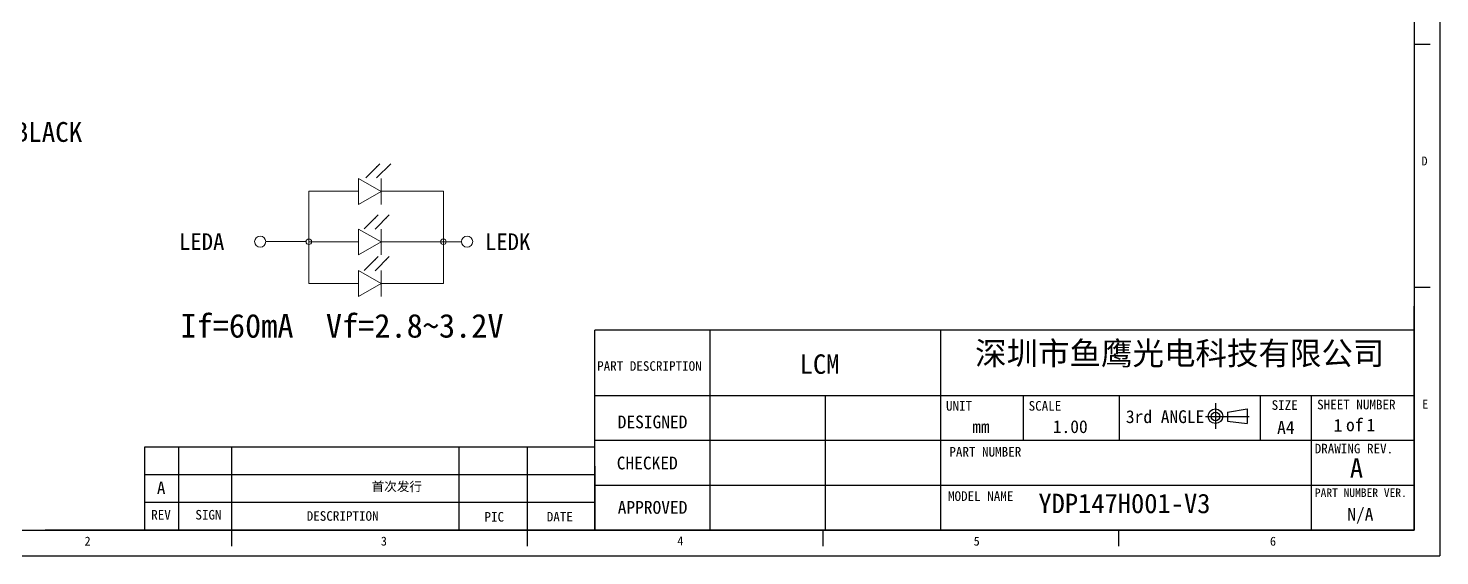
# Model space of a CAD drawing. Header units: inches. Extents: x 3998 to 4235, y -1783 to -1623.
# Drawn here: x 4082.4 to 4234.6, y -1783.4 to -1726.5 of the extents above; entities that cross this region are included whole.
import ezdxf
from ezdxf.enums import TextEntityAlignment as Align

# ---------------------------------------------------------------- set-up
doc = ezdxf.new("R2010")
doc.units = ezdxf.units.IN
doc.header["$LTSCALE"] = 0.2
doc.header["$MEASUREMENT"] = 0
doc.layers.add('DIM（标注）', color=3, linetype='Continuous', lineweight=15)
doc.layers.add('图框', color=7, linetype='Continuous')
doc.styles.add('RD', font='ROMAND.shx', dxfattribs={"width": 0.8})
doc.styles.add('宋体', font='SimSun.ttf')
doc.styles.add('黑体', font='')
doc.styles.get('黑体').set_extended_font_data('楷体_GB2312')
doc.dimstyles.new('SH', dxfattribs={"dimscale": 1.4, "dimtxt": 2.5, "dimasz": 2.5, "dimexe": 1.25, "dimexo": 0.625, "dimtad": 0, "dimdec": 1, "dimzin": 0, "dimdsep": 46, "dimtxsty": 'RD', "dimcen": 2.5, "dimadec": 0, "dimazin": 0, "dimtfac": 0.6, "dimtdec": 4, "dimtmove": 0, "dimatfit": 3, "dimfxl": 1, "dimtolj": 1, "dimarcsym": 0})

# ---------------------------------------------------------------- blocks, each defined once
blk = doc.blocks.new('THIRD-PROJ_BL0')
at = {"linetype": 'Continuous'}
blk.add_line((257.13, 38.11), (257.13, 34.11), dxfattribs=at)
at = {"color": 7, "linetype": 'Continuous'}
for p, q in [((255.59, 36.06), (262.41, 36.06)), ((259.04, 36.73), (262.11, 37.22)), ((259.04, 36.73), (259.04, 35.31)), ((259.04, 35.31), (262.11, 34.94)), ((262.11, 37.22), (262.11, 34.94))]:
    blk.add_line(p, q, dxfattribs=at)
for centre, radius in [((257.13, 36.08), 1.14), ((257.13, 36.06), 0.67)]:
    blk.add_circle(centre, radius, dxfattribs=at)

msp = doc.modelspace()

# ---------------------------------------------------------------- linework, layer by layer
at = {"color": 7, "linetype": 'Continuous'}
for p in [(4234.598, -1623.252), (3998.224, -1783.43)]:
    msp.add_line(p, (4234.598, -1783.43), dxfattribs=at)
at = {"linetype": 'Continuous'}
for p, q in [((4231.836, -1649.45), (4231.836, -1780.667)), ((4231.836, -1728.18), (4233.562, -1728.18)), ((4231.836, -1754.424), (4233.562, -1754.424)), ((4000.986, -1780.667), (4231.836, -1780.667)), ((4104.307, -1780.667), (4104.307, -1782.394)), ((4136.193, -1780.667), (4136.193, -1782.394)), ((4168.078, -1780.667), (4168.078, -1782.394)), ((4199.964, -1780.667), (4199.964, -1782.394))]:
    msp.add_line(p, q, dxfattribs=at)
at = {"color": 4, "linetype": 'Continuous'}
for p, q in [((4231.836, -1761.675), (4231.836, -1756.496)), ((4143.506, -1780.667), (4143.506, -1759.085)), ((4231.836, -1759.085), (4143.506, -1759.085)), ((4155.937, -1780.667), (4155.937, -1759.085)), ((4180.799, -1780.667), (4180.799, -1759.085)), ((4193.336, -1759.085), (4193.336, -1759.085)), ((4231.836, -1759.085), (4193.336, -1759.085)), ((4180.799, -1780.667), (4180.799, -1761.675)), ((4231.836, -1780.667), (4231.836, -1761.675)), ((4180.799, -1766.164), (4143.506, -1766.164)), ((4168.368, -1780.667), (4168.368, -1766.164)), ((4231.836, -1766.164), (4180.799, -1766.164)), ((4189.708, -1770.998), (4189.708, -1766.164)), ((4200.068, -1770.998), (4200.068, -1766.164)), ((4215.261, -1770.998), (4215.261, -1766.164)), ((4220.786, -1780.667), (4220.786, -1766.164)), ((4180.799, -1770.998), (4143.506, -1770.998)), ((4231.836, -1770.998), (4180.799, -1770.998)), ((4143.506, -1771.701), (4094.932, -1771.701)), ((4094.932, -1771.701), (4094.932, -1780.667)), ((4098.61, -1771.701), (4098.61, -1780.667)), ((4104.337, -1771.701), (4104.337, -1780.667)), ((4128.865, -1780.667), (4128.865, -1771.701)), ((4136.186, -1771.701), (4136.186, -1780.667)), ((4143.506, -1773.761), (4143.506, -1780.667)), ((4143.506, -1774.69), (4094.932, -1774.69)), ((4180.799, -1775.833), (4143.506, -1775.833)), ((4231.836, -1775.833), (4180.799, -1775.833)), ((4143.506, -1777.678), (4094.932, -1777.678)), ((4143.506, -1780.667), (4084.234, -1780.667)), ((4180.799, -1780.667), (4143.506, -1780.667)), ((4231.836, -1780.667), (4180.799, -1780.667))]:
    msp.add_line(p, q, dxfattribs=at)
at = {"layer": 'DIM（标注）', "color": 7}
for p, q in [((4112.662, -1744.078), (4112.662, -1754.045)), ((4118.029, -1744.078), (4112.662, -1744.078)), ((4118.029, -1742.705), (4118.029, -1745.505)), ((4120.453, -1744.105), (4118.029, -1742.705)), ((4120.453, -1744.105), (4118.029, -1745.505)), ((4120.453, -1742.705), (4120.453, -1745.505)), ((4120.453, -1744.078), (4127.163, -1744.078)), ((4127.167, -1744.078), (4127.167, -1754.045)), ((4120.453, -1749.551), (4118.029, -1748.151)), ((4118.029, -1748.151), (4118.029, -1750.95)), ((4120.453, -1748.151), (4120.453, -1750.95)), ((4112.362, -1749.515), (4108.017, -1749.515)), ((4118.029, -1749.524), (4112.662, -1749.524)), ((4120.453, -1749.551), (4118.029, -1750.95)), ((4120.453, -1749.524), (4129.127, -1749.524)), ((4118.029, -1752.645), (4118.029, -1755.445)), ((4120.453, -1754.045), (4118.029, -1752.645)), ((4120.453, -1752.645), (4120.453, -1755.445)), ((4118.029, -1754.045), (4112.662, -1754.045)), ((4120.453, -1754.045), (4118.029, -1755.445)), ((4120.453, -1754.045), (4127.167, -1754.045))]:
    msp.add_line(p, q, dxfattribs=at)
for points in [[(4108.017, -1749.515, -1), (4106.817, -1749.515, -1)], [(4112.362, -1749.524, 1), (4112.962, -1749.524, 1)], [(4126.867, -1749.524, 1), (4127.467, -1749.524, 1)], [(4130.327, -1749.516, -1), (4129.127, -1749.516, -1)]]:
    msp.add_lwpolyline(points, format="xyb", close=True, dxfattribs=at)

# ---------------------------------------------------------------- block references
at = {"color": 4, "linetype": 'Continuous', "xscale": 0.6906155256001512, "yscale": 0.6906155256001512, "zscale": 0.6906155256001512}
msp.add_blockref('THIRD-PROJ_BL0', (4032.829, -1793.284), dxfattribs=at)

# ---------------------------------------------------------------- texts
at = {"color": 4, "linetype": 'Continuous', "style": '宋体'}
for s, height, p in [('D', 0.967, (4232.625, -1741.293)), ('PART DESCRIPTION', 1.03592, (4143.744, -1763.461)), ('UNIT', 1.0359, (4181.36, -1767.762)), ('SCALE', 1.0359, (4190.269, -1767.762)), ('SIZE', 1.0359, (4216.471, -1767.673)), ('SHEET NUMBER', 1.03592, (4221.375, -1767.623)), ('E', 0.967, (4232.7, -1767.54)), ('3rd ANGLE', 1.3812, (4200.758, -1769.099)), ('DRAWING REV.', 1.03592, (4221.113, -1772.372)), ('PART NUMBER', 1.03592, (4181.721, -1772.714)), ('MODEL NAME', 1.0359, (4181.578, -1777.503)), ('PART NUMBER VER.', 0.91066, (4221.132, -1777.074)), ('2', 0.967, (4088.476, -1782.325)), ('3', 0.967, (4120.426, -1782.328)), ('4', 0.967, (4152.379, -1782.316)), ('5', 0.967, (4184.341, -1782.328)), ('6', 0.967, (4216.289, -1782.333))]:
    msp.add_text(s, height=height, dxfattribs=at).set_placement(p)
at = {"color": 1, "linetype": 'Continuous', "style": '宋体'}
for s, height, p in [('LCM ', 2.0977, (4168.44, -1763.784)), ('A', 2.098, (4225.618, -1775.006)), ('A', 1.343, (4096.739, -1776.762)), ('YDP147H001-V3', 2.09774, (4200.598, -1778.825))]:
    msp.add_text(s, height=height, dxfattribs=at).set_placement(p, align=Align.CENTER)
at = {"color": 4, "linetype": 'Continuous', "style": '宋体'}
for s, height, p in [('DESIGNED', 1.3812, (4149.722, -1769.668)), ('mm', 1.3812, (4185.124, -1770.179)), ('1.00', 1.3812, (4194.758, -1770.179)), ('A4', 1.3812, (4218.001, -1770.263)), ('1', 1.381, (4223.626, -1770.034)), ('of', 1.3812, (4225.43, -1769.98)), ('1', 1.381, (4227.174, -1770.008)), ('CHECKED', 1.3812, (4149.15, -1774.106)), ('APPROVED', 1.3812, (4149.722, -1778.896)), ('REV', 1.0359, (4096.721, -1779.517)), ('SIGN', 1.0359, (4101.838, -1779.517)), ('DESCRIPTION', 1.03592, (4116.307, -1779.648)), ('DATE', 1.0359, (4139.723, -1779.725)), ('N/A', 1.3812, (4226.038, -1779.638))]:
    msp.add_text(s, height=height, dxfattribs=at).set_placement(p, align=Align.CENTER)
msp.add_text('PIC', height=1.0359, rotation=0.26479, dxfattribs=at).set_placement((4132.658, -1779.741), align=Align.CENTER)
at = {"color": 2, "insert": (4184.5, -1760.325), "char_height": 2.48832, "width": 48.94854, "attachment_point": 1, "rotation": 0, "style": '黑体'}
msp.add_mtext('{\\fSimSun|b1|i0|c134|p2;\\C4;深圳市鱼鹰光电科技有限公司}', dxfattribs=at)
at = {"color": 2, "insert": (4104.337, -1775.454), "char_height": 0.99463, "width": 24.52806, "attachment_point": 1, "style": '宋体'}
msp.add_mtext('\\pi15.0943;{\\C1;首次发行}', dxfattribs=at)
at = {"layer": 'DIM（标注）', "color": 7, "style": '宋体'}
for s, height, p in [('LEDA', 1.8, (4098.658, -1750.412)), ('LEDK', 1.8, (4131.646, -1750.424)), ('If=60mA  Vf=2.8~3.2V ', 2.56087, (4098.817, -1759.878))]:
    msp.add_text(s, height=height, dxfattribs=at).set_placement(p)
at = {"layer": '图框', "style": '宋体'}
msp.add_text('1. DISPLAY TYPE:1.47"IPS TFT/TRANSMISSIVE/NORMALLY BLACK', height=2.14362, dxfattribs=at).set_placement((4006.574, -1738.747))

# ---------------------------------------------------------------- leaders
at = {"layer": 'DIM（标注）', "color": 7}
for points in [[(4120.314, -1741.11), (4118.797, -1742.627)], [(4121.491, -1741.123), (4119.974, -1742.64)], [(4120.147, -1746.626), (4118.63, -1748.143)], [(4121.323, -1746.639), (4119.806, -1748.157)], [(4120.147, -1751.12), (4118.63, -1752.638)], [(4121.323, -1751.134), (4119.806, -1752.651)]]:
    msp.add_leader(points, dimstyle='SH', override={"dimscale": 0.25, "dimasz": 2, "dimtoh": 1, "dimtxsty": '宋体'}, dxfattribs=at)

doc.saveas('drawing.dxf')
